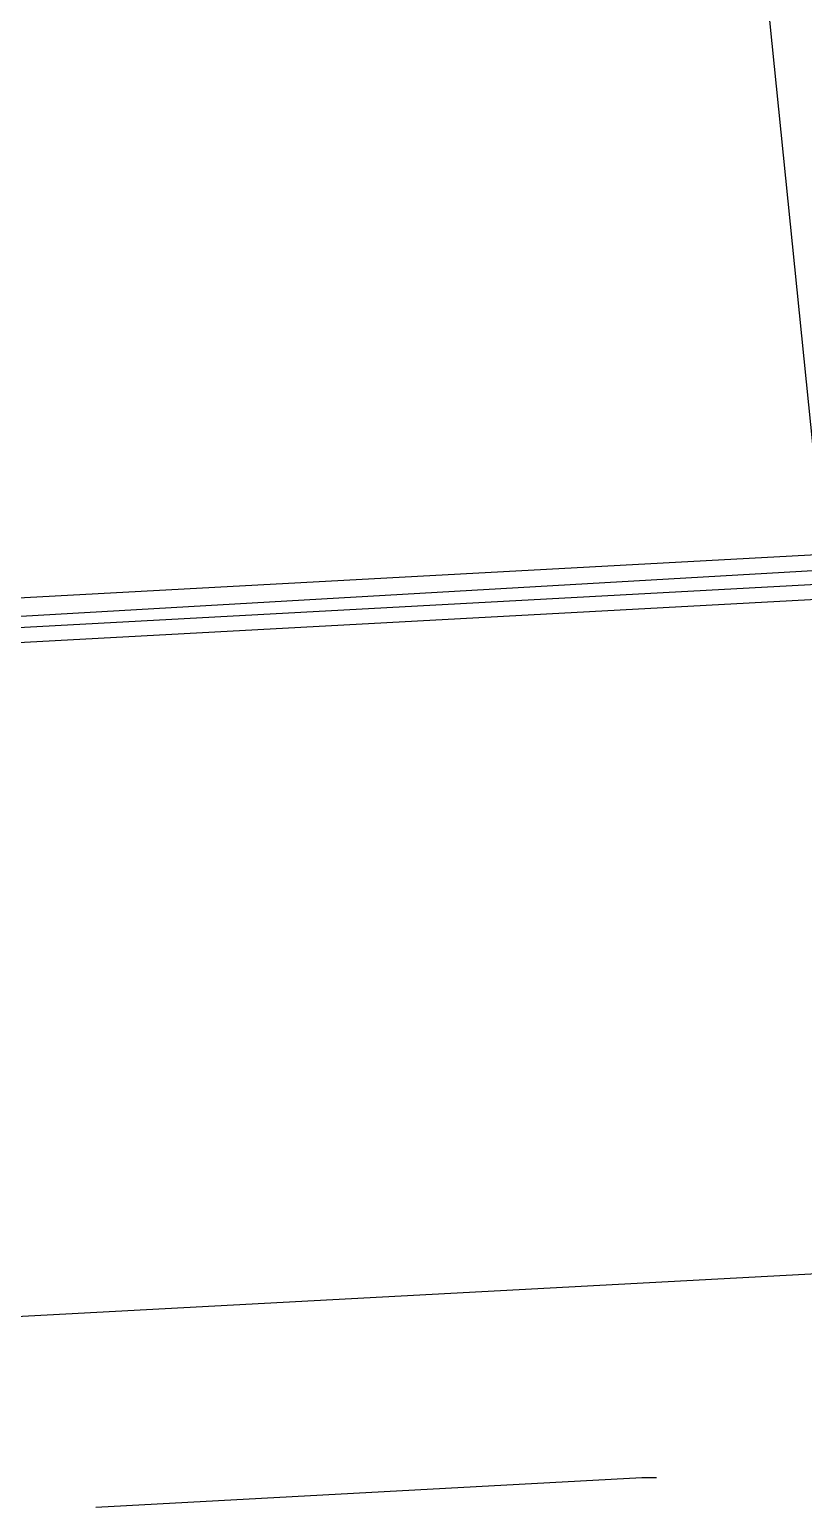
# Model space of a CAD drawing. Header units: feet. Extents: x -84 to 198, y -22 to 181.
# Drawn here: x 82.767 to 83.466, y 153.191 to 154.526 of the extents above; entities that cross this region are included whole.
import ezdxf

# ---------------------------------------------------------------- set-up
doc = ezdxf.new("R2010")
doc.units = ezdxf.units.FT
doc.layers.add('A-LINEA', color=7, linetype='CONTINUOUS')

msp = doc.modelspace()

# ---------------------------------------------------------------- linework, layer by layer
at = {"layer": 'A-LINEA'}
for p, q in [((83.4933, 153.9644), (82.96, 159.2311)), ((83.4933, 153.9644), (82.96, 159.2311)), ((83.52, 153.4044), (79.8133, 153.2044)), ((83.52, 153.4044), (79.8133, 153.2044))]:
    msp.add_line(p, q, dxfattribs=at)
for points in [[(83.6, 154.0578), (79.6667, 153.8444), (79.6667, 153.8178), (83.6, 154.0444), (83.6, 154.0578)], [(83.6, 154.0578), (79.6667, 153.8444), (79.6667, 153.8178), (83.6, 154.0444), (83.6, 154.0578)], [(83.6, 154.0311), (79.6667, 153.8178), (79.6667, 153.8044), (83.6, 154.0178), (83.6, 154.0311)], [(83.6, 154.0311), (79.6667, 153.8178), (79.6667, 153.8044), (83.6, 154.0178), (83.6, 154.0311)], [(83.3333, 153.2178), (83.32, 153.2178), (82.8267, 153.1911)], [(83.3333, 153.2178), (83.32, 153.2178), (82.8267, 153.1911)]]:
    msp.add_lwpolyline(points, dxfattribs=at)

doc.saveas('drawing.dxf')
